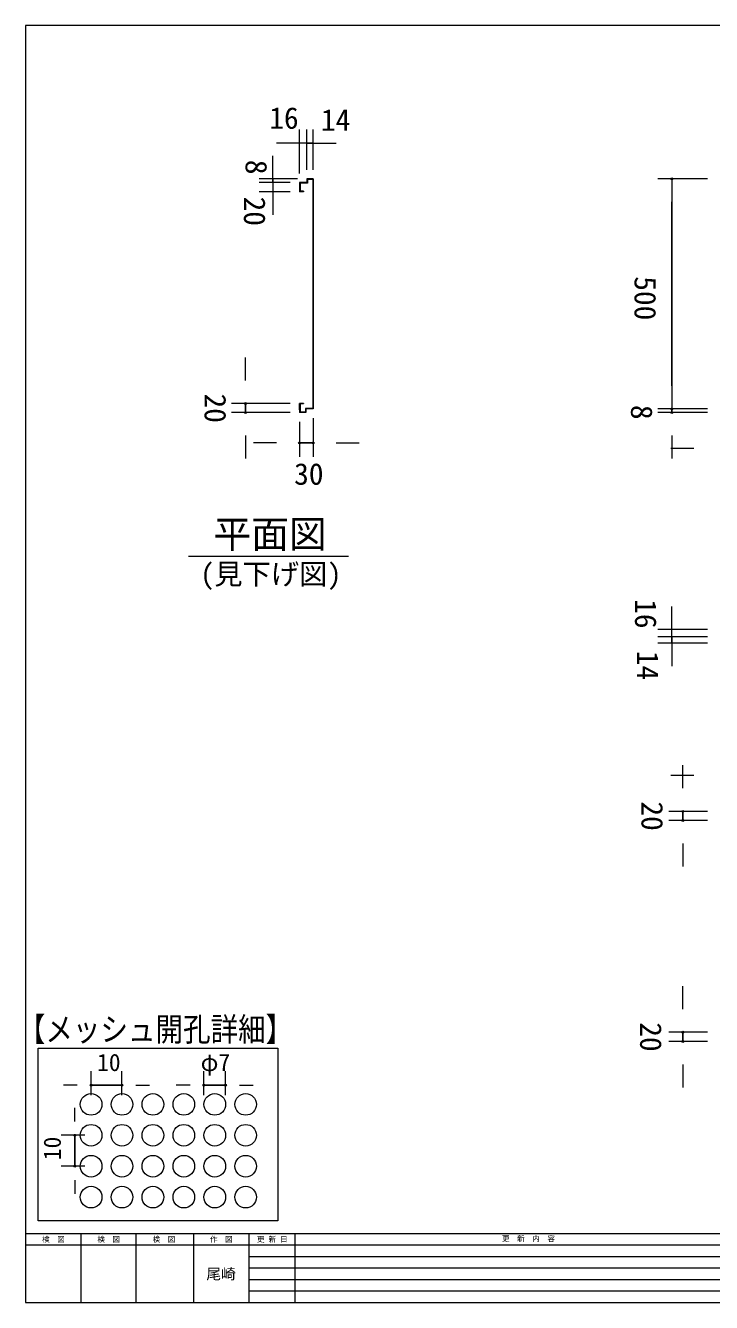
# Model space of a CAD drawing. Units: millimetres, scale not verified. Extents: x -2012 to 2012, y -1388 to 1388.
# Drawn here: x -2012 to -522, y -1388 to 1388 of the extents above; entities that cross this region are included whole.
import ezdxf
from ezdxf.enums import TextEntityAlignment as Align

# ---------------------------------------------------------------- set-up
doc = ezdxf.new("R2010")
doc.units = ezdxf.units.MM
doc.header["$LTSCALE"] = 8
doc.header["$PDMODE"] = 32
doc.header["$PDSIZE"] = 4
for name, color, linetype, lineweight in [('0-0_(2m)ﾒッｼュﾊﾟﾈﾙ', 7, 'Continuous', 9), ('0-1_0', 7, 'Continuous', 9), ('1-3_図面枠', 7, 'Continuous', 9)]:
    doc.layers.add(name, color=color, linetype=linetype, lineweight=lineweight)
doc.styles.add('ＭＳ ゴシック', font='')
doc.styles.get('ＭＳ ゴシック').set_extended_font_data('MS Gothic')

msp = doc.modelspace()

# ---------------------------------------------------------------- linework, layer by layer
at = {"layer": '0-0_(2m)ﾒッｼュﾊﾟﾈﾙ'}
for p, q in [((-2012.5, 1387.5), (-2012.5, -1387.5)), ((-1417.112, 1046.238), (-1417.112, 1026.238)), ((-1401.112, 1046.238), (-1417.112, 1046.238)), ((-1408.612, 1027.438), (-1415.912, 1027.438)), ((-1408.612, 1027.438), (-1408.612, 1026.238)), ((-1387.112, 1054.238), (-1401.112, 1054.238)), ((-1401.112, 1054.238), (-1401.112, 1046.238)), ((-1388.312, 1053.038), (-1388.312, 555.438)), ((-1387.112, 1054.238), (-1387.112, 554.238)), ((-1408.612, 1026.238), (-1417.112, 1026.238)), ((-1417.112, 566.238), (-1417.112, 546.238)), ((-1408.612, 566.238), (-1417.112, 566.238)), ((-1417.112, 552.238), (-1417.112, 566.238)), ((-1415.912, 565.038), (-1415.912, 547.438)), ((-1408.612, 565.038), (-1415.912, 565.038)), ((-1408.612, 566.238), (-1408.612, 565.038)), ((-1403.112, 546.238), (-1417.112, 546.238)), ((-1387.112, 554.238), (-1403.112, 554.238)), ((-1403.112, 554.238), (-1403.112, 546.238)), ((-1985.056, -1210.034), (-1985.056, -835.077))]:
    msp.add_line(p, q, dxfattribs=at)
for points in [[(-1388.312, 1053.038), (-1399.912, 1053.038), (-1399.912, 1045.038), (-1415.912, 1045.038), (-1415.912, 1027.438)], [(-1388.312, 555.438), (-1404.312, 555.438), (-1404.312, 547.438), (-1415.912, 547.438)]]:
    msp.add_lwpolyline(points, dxfattribs=at)
at = {"layer": '0-1_0'}
for p, q in [((-1417.112, 1066.238), (-1417.112, 1161.884)), ((-1401.112, 1074.238), (-1401.112, 1161.884)), ((-1401.112, 1074.238), (-1401.112, 1161.884)), ((-1387.112, 1074.238), (-1387.112, 1161.884)), ((-1417.112, 1131.884), (-1467.112, 1131.884)), ((-1401.112, 1131.884), (-1451.112, 1131.884)), ((-1401.112, 1131.884), (-1417.112, 1131.884)), ((-1401.112, 1131.884), (-1351.112, 1131.884)), ((-1387.112, 1131.884), (-1401.112, 1131.884)), ((-1387.112, 1131.884), (-1337.112, 1131.884)), ((-1474.758, 1054.238), (-1474.758, 1104.238)), ((-1474.758, 1046.238), (-1474.758, 1096.238)), ((-1421.112, 1054.238), (-1504.758, 1054.238)), ((-1437.112, 1046.238), (-1504.758, 1046.238)), ((-1437.112, 1046.238), (-1504.758, 1046.238)), ((-1474.758, 1054.238), (-1474.758, 1046.238)), ((-1474.758, 1046.238), (-1474.758, 996.238)), ((-1474.758, 1046.238), (-1474.758, 1026.238)), ((-530.402, 1054.238), (-638.049, 1054.238)), ((-608.049, 1054.238), (-608.049, 554.238)), ((-1437.112, 1026.238), (-1504.758, 1026.238)), ((-1474.758, 1026.238), (-1474.758, 976.238)), ((-608.049, 604.238), (-608.049, 1004.238)), ((-1534.758, 616.238), (-1534.758, 666.238)), ((-608.049, 604.238), (-608.049, 654.238)), ((-1437.112, 566.238), (-1564.758, 566.238)), ((-1437.112, 546.238), (-1564.758, 546.238)), ((-1387.112, 534.238), (-1387.112, 450.415)), ((-530.402, 554.238), (-638.049, 554.238)), ((-530.402, 554.238), (-638.049, 554.238)), ((-530.402, 546.238), (-638.049, 546.238)), ((-1417.112, 526.238), (-1417.112, 450.415)), ((-1534.758, 496.238), (-1534.758, 446.238)), ((-1467.112, 480.415), (-1517.112, 480.415)), ((-1337.112, 480.415), (-1287.112, 480.415)), ((-608.049, 496.238), (-608.049, 446.238)), ((-560.402, 468.592), (-610.402, 468.592)), ((-608.049, 75.184), (-608.049, 125.184)), ((-608.049, 59.184), (-608.049, 109.184)), ((-530.402, 75.184), (-638.049, 75.184)), ((-530.402, 59.184), (-638.049, 59.184)), ((-530.402, 59.184), (-638.049, 59.184)), ((-608.049, 59.184), (-608.049, 75.184)), ((-608.049, 59.184), (-608.049, 9.184)), ((-608.049, 45.184), (-608.049, 59.184)), ((-530.402, 45.184), (-638.049, 45.184)), ((-608.049, 45.184), (-608.049, -4.816)), ((-584.226, -270.198), (-584.226, -220.198)), ((-560.402, -242.277), (-610.402, -242.277)), ((-530.402, -320.198), (-614.226, -320.198)), ((-530.402, -340.198), (-614.226, -340.198)), ((-584.226, -390.198), (-584.226, -440.198)), ((-584.226, -750.198), (-584.226, -700.198)), ((-530.402, -800.198), (-614.226, -800.198)), ((-530.402, -820.198), (-614.226, -820.198)), ((-1870.078, -937.002), (-1870.078, -885.182)), ((-1802.878, -937.002), (-1802.878, -885.182)), ((-1624.798, -937.002), (-1624.798, -885.182)), ((-1577.758, -937.002), (-1577.758, -885.182)), ((-584.226, -870.198), (-584.226, -920.198)), ((-1900.078, -915.182), (-1930.078, -915.182)), ((-1772.878, -915.182), (-1742.878, -915.182)), ((-1654.798, -915.182), (-1684.798, -915.182)), ((-1547.758, -915.182), (-1517.758, -915.182)), ((-1905.178, -994.202), (-1905.178, -964.202)), ((-1883.358, -1024.202), (-1935.178, -1024.202)), ((-1883.358, -1091.402), (-1935.178, -1091.402)), ((-1905.178, -1121.402), (-1905.178, -1151.402))]:
    msp.add_line(p, q, dxfattribs=at)
for points in [[(-1534.758, 566.238), (-1534.758, 546.238), (-1534.758, 566.238)], [(-608.049, 546.238), (-608.049, 554.238), (-608.049, 546.238)], [(-1417.112, 480.415), (-1387.112, 480.415), (-1417.112, 480.415)], [(-584.226, -340.198), (-584.226, -320.198), (-584.226, -340.198)], [(-584.226, -820.198), (-584.226, -800.198), (-584.226, -820.198)], [(-1870.078, -915.182), (-1802.878, -915.182), (-1870.078, -915.182)], [(-1624.798, -915.182), (-1577.758, -915.182), (-1624.798, -915.182)], [(-1905.178, -1091.402), (-1905.178, -1024.202), (-1905.178, -1091.402)]]:
    msp.add_lwpolyline(points, dxfattribs=at)
for p in [(-608.049, 1054.238), (-1534.758, 566.238), (-608.049, 554.238), (-1534.758, 546.238), (-608.049, 546.238), (-1417.112, 480.415), (-1387.112, 480.415), (-584.226, -320.198), (-584.226, -340.198), (-584.226, -800.198), (-584.226, -820.198), (-1870.078, -915.182), (-1802.878, -915.182), (-1624.798, -915.182), (-1577.758, -915.182), (-1905.178, -1024.202), (-1905.178, -1091.402)]:
    msp.add_point(p, dxfattribs=at)
at = {"layer": '1-3_図面枠'}
for p, q in [((-1658.221, 234.228), (-1310.76, 234.228)), ((-2012.5, -1237.5), (2012.5, -1237.5)), ((-1892.5, -1237.5), (-1892.5, -1387.5)), ((-1772.5, -1237.5), (-1772.5, -1387.5)), ((-1647.5, -1237.5), (-1647.5, -1387.5)), ((-1527.5, -1237.5), (-1527.5, -1387.5)), ((-1427.5, -1237.5), (-1427.5, -1387.5)), ((-2012.5, -1262.5), (-417.5, -1262.5)), ((-1527.5, -1287.5), (-417.5, -1287.5)), ((-1527.5, -1312.5), (-417.5, -1312.5)), ((-1527.5, -1337.5), (-417.5, -1337.5)), ((-1527.5, -1362.5), (-417.5, -1362.5))]:
    msp.add_line(p, q, dxfattribs=at)
for points in [[(-2012.5, -1387.5), (2012.5, -1387.5), (2012.5, 1387.5), (-2012.5, 1387.5)], [(-2012.5, 1387.5), (-2012.5, -1237.5), (2012.5, -1237.5)], [(-1985.056, -835.077), (-1463.923, -835.077), (-1463.923, -1210.034), (-1985.056, -1210.034)]]:
    msp.add_lwpolyline(points, dxfattribs=at)
for centre in [(-1870.078, -957.002), (-1802.878, -957.002), (-1735.678, -957.002), (-1668.478, -957.002), (-1601.278, -957.002), (-1534.078, -957.002), (-1870.078, -1024.202), (-1802.878, -1024.202), (-1735.678, -1024.202), (-1668.478, -1024.202), (-1601.278, -1024.202), (-1534.078, -1024.202), (-1870.078, -1091.402), (-1802.878, -1091.402), (-1735.678, -1091.402), (-1668.478, -1091.402), (-1601.278, -1091.402), (-1534.078, -1091.402), (-1870.078, -1158.602), (-1802.878, -1158.602), (-1735.678, -1158.602), (-1668.478, -1158.602), (-1601.278, -1158.602), (-1534.078, -1158.602)]:
    msp.add_circle(centre, 23.52, dxfattribs=at)

# ---------------------------------------------------------------- texts
at = {"layer": '0-1_0', "color": 2, "style": 'ＭＳ ゴシック'}
for s, height, p in [('16', 46.92, (-1482.787, 1149.015)), ('14', 46.92, (-1370.528, 1144.674)), ('30', 46.92, (-1428.712, 375.426)), ('10', 37.54, (-1856.958, -895.902)), ('φ7', 37.54, (-1631.998, -895.902))]:
    msp.add_text(s, height=height, dxfattribs=at).set_placement(p, align=Align.BOTTOM_LEFT)
for s, height, rotation, p in [('8', 46.92, 270, (-1548.348, 1095.675)), ('20', 46.92, 270, (-1551.899, 1015.763)), ('500', 46.92, 270, (-703.004, 842.638)), ('20', 46.92, 270, (-1637.403, 587.838)), ('8', 46.92, 270, (-710.694, 563.038)), ('16', 46.92, 270, (-701.98, 140.858)), ('14', 46.92, 270, (-697.639, 28.6)), ('20', 46.92, 270, (-687.934, -298.598)), ('20', 46.92, 270, (-690.843, -778.598)), ('10', 37.54, 90, (-1924.458, -1078.282))]:
    msp.add_text(s, height=height, rotation=rotation, dxfattribs=at).set_placement(p, align=Align.BOTTOM_LEFT)
at = {"layer": '1-3_図面枠', "style": 'ＭＳ ゴシック'}
for s, height, p in [('平面図', 60.06, (-1603.926, 234.287)), ('(見下げ図)', 45.04, (-1632.883, 159.367)), ('検\u3000図', 11.73, (-1976.5, -1259.6)), ('検\u3000図', 11.73, (-1856.5, -1259.6)), ('検\u3000図', 11.73, (-1736.5, -1259.6)), ('作\u3000図', 11.73, (-1611.5, -1259.6)), ('更 新 日', 11.73, (-1509.5, -1259.6)), ('更\u3000新\u3000内\u3000容', 11.73, (-976.974, -1258.063)), ('尾崎', 23.46, (-1619.5, -1344.2))]:
    msp.add_text(s, height=height, dxfattribs=at).set_placement(p, align=Align.BOTTOM_LEFT)
at = {"layer": '1-3_図面枠', "style": 'ＭＳ ゴシック', "width": 0.85}
msp.add_text('【メッシュ開孔詳細】', height=51.61, dxfattribs=at).set_placement((-2029.228, -835.177), align=Align.BOTTOM_LEFT)

doc.saveas('drawing.dxf')
